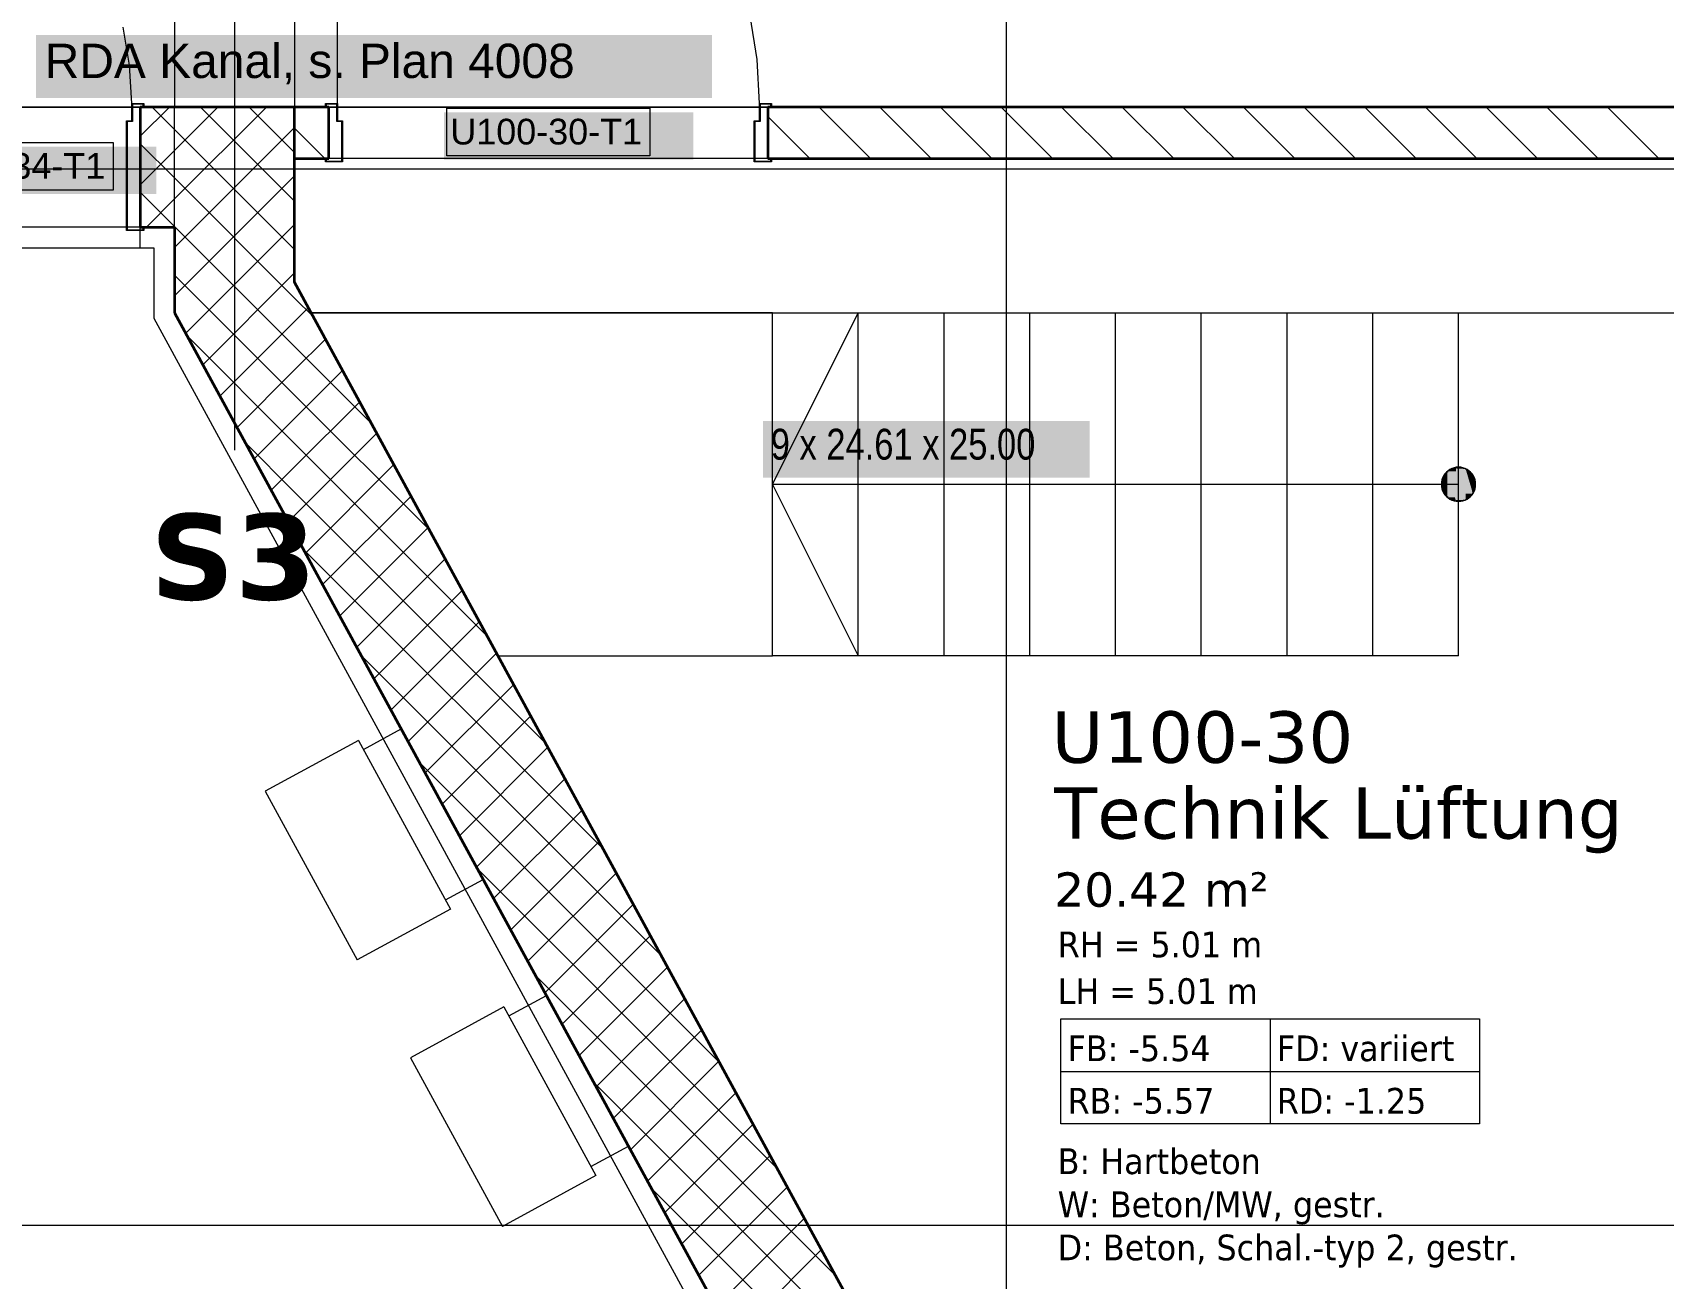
# Model space of a CAD drawing. Extents: x -1132 to 613, y -233 to 616.
# Drawn here: x -915.4 to -820.3, y 151.1 to 223.7 of the extents above; entities that cross this region are included whole.
import ezdxf
from ezdxf.lldxf.tags import DXFTag

# ---------------------------------------------------------------- set-up
doc = ezdxf.new("R2010")
doc.units = 0
doc.layers.get('0').update_dxf_attribs({"lineweight": 13})
for name, color, linetype, lineweight in [('A-____-NOTE-TEXT', 7, 'Continuous', 9), ('A-AREA-____-IDEN', 7, 'Continuous', 5), ('A-DOOR-____-IDEN', 7, 'Continuous', 5), ('A-DOOR-____-OTLN', 7, 'Continuous', 9), ('A-DOOR-FRAM-MCUT', 7, 'Continuous', 9), ('A-DOOR-OPNG-OTLN', 7, 'Continuous', 9), ('A-FLOR-____-OTLN', 7, 'Continuous', 9), ('A-FLOR-____-OVHD', 7, 'Strichpunkt - Fein', 9), ('A-WALL-____-MCUT', 7, 'Continuous', 35), ('A-WALL-____-PATT', 7, 'Continuous', 35), ('S-GRID-____-OTLN', 7, 'Continuous', 5), ('S-STRS-____-IDEN', 7, 'Continuous', 9), ('S-STRS-____-OTLN', 7, 'Continuous', 9)]:
    doc.layers.add(name, color=color, linetype=linetype, lineweight=lineweight)
doc.layers.add('A-DETL-____-OTLN', color=5, linetype='Continuous', lineweight=9, true_color=0x0000ff)
doc.layers.add('S-GRID-____-IDEN', color=7, linetype='Continuous', lineweight=9, true_color=0x5555aa)
doc.styles.get("Standard").update_dxf_attribs({"font": 'arial.ttf'})
tags = doc.linetypes.add('_Rasterlinie_', pattern=[0.375, 0.2, -0.05, 0.075, -0.05]).pattern_tags.tags
tags[10:11] = [DXFTag(74, 4), DXFTag(75, 0), DXFTag(340, '0'), DXFTag(46, 1.0), DXFTag(50, 0.0), DXFTag(44, 0.0), DXFTag(45, 0.0)]
tags[8:9] = [DXFTag(74, 4), DXFTag(75, 0), DXFTag(340, '0'), DXFTag(46, 1.0), DXFTag(50, 0.0), DXFTag(44, 0.0), DXFTag(45, 0.0)]
tags[6:7] = [DXFTag(74, 4), DXFTag(75, 0), DXFTag(340, '0'), DXFTag(46, 1.0), DXFTag(50, 0.0), DXFTag(44, 0.0), DXFTag(45, 0.0)]
tags[4:5] = [DXFTag(74, 4), DXFTag(75, 0), DXFTag(340, '0'), DXFTag(46, 1.0), DXFTag(50, 0.0), DXFTag(44, 0.0), DXFTag(45, 0.0)]
tags = doc.linetypes.add('_Verdeckte Linien_', pattern=[0.15, 0.1, -0.05]).pattern_tags.tags
tags[6:7] = [DXFTag(74, 4), DXFTag(75, 0), DXFTag(340, '0'), DXFTag(46, 1.0), DXFTag(50, 0.0), DXFTag(44, 0.0), DXFTag(45, 0.0)]
tags[4:5] = [DXFTag(74, 4), DXFTag(75, 0), DXFTag(340, '0'), DXFTag(46, 1.0), DXFTag(50, 0.0), DXFTag(44, 0.0), DXFTag(45, 0.0)]
tags = doc.linetypes.add('Gestrichelt', pattern=[0.1, 0.05, -0.05]).pattern_tags.tags
tags[6:7] = [DXFTag(74, 4), DXFTag(75, 0), DXFTag(340, '0'), DXFTag(46, 1.0), DXFTag(50, 0.0), DXFTag(44, 0.0), DXFTag(45, 0.0)]
tags[4:5] = [DXFTag(74, 4), DXFTag(75, 0), DXFTag(340, '0'), DXFTag(46, 1.0), DXFTag(50, 0.0), DXFTag(44, 0.0), DXFTag(45, 0.0)]
tags = doc.linetypes.add('Grundrissdarstellung Sturz', pattern=[0.25, 0.15, -0.05, 0, -0.05]).pattern_tags.tags
tags[10:11] = [DXFTag(74, 4), DXFTag(75, 0), DXFTag(340, '0'), DXFTag(46, 1.0), DXFTag(50, 0.0), DXFTag(44, 0.0), DXFTag(45, 0.0)]
tags[8:9] = [DXFTag(74, 4), DXFTag(75, 0), DXFTag(340, '0'), DXFTag(46, 1.0), DXFTag(50, 0.0), DXFTag(44, 0.0), DXFTag(45, 0.0)]
tags[6:7] = [DXFTag(74, 4), DXFTag(75, 0), DXFTag(340, '0'), DXFTag(46, 1.0), DXFTag(50, 0.0), DXFTag(44, 0.0), DXFTag(45, 0.0)]
tags[4:5] = [DXFTag(74, 4), DXFTag(75, 0), DXFTag(340, '0'), DXFTag(46, 1.0), DXFTag(50, 0.0), DXFTag(44, 0.0), DXFTag(45, 0.0)]
tags = doc.linetypes.add('Strichpunkt - Fein', pattern=[0.2, 0.1, -0.05, 0, -0.05]).pattern_tags.tags
tags[10:11] = [DXFTag(74, 4), DXFTag(75, 0), DXFTag(340, '0'), DXFTag(46, 1.0), DXFTag(50, 0.0), DXFTag(44, 0.0), DXFTag(45, 0.0)]
tags[8:9] = [DXFTag(74, 4), DXFTag(75, 0), DXFTag(340, '0'), DXFTag(46, 1.0), DXFTag(50, 0.0), DXFTag(44, 0.0), DXFTag(45, 0.0)]
tags[6:7] = [DXFTag(74, 4), DXFTag(75, 0), DXFTag(340, '0'), DXFTag(46, 1.0), DXFTag(50, 0.0), DXFTag(44, 0.0), DXFTag(45, 0.0)]
tags[4:5] = [DXFTag(74, 4), DXFTag(75, 0), DXFTag(340, '0'), DXFTag(46, 1.0), DXFTag(50, 0.0), DXFTag(44, 0.0), DXFTag(45, 0.0)]

# ---------------------------------------------------------------- blocks, each defined once
blk = doc.blocks.new('Referenz-A0UJ2EK7XE', base_point=(-1124.077, -162.872))
at = {"layer": 'A-____-NOTE-TEXT', "color": 7, "linetype": 'Continuous', "lineweight": 5, "ltscale": 0.13, "true_color": 0xffffff}
for points in [[(-915.177, 219.898), (-875.776, 219.898), (-915.177, 223.572)], [(-875.776, 219.898), (-915.177, 223.572), (-875.776, 223.572)]]:
    blk.add_solid(points, dxfattribs=at)
at = {"layer": 'A-AREA-____-IDEN', "color": 0, "linetype": 'Continuous', "ltscale": 0.13}
for p, q in [((-855.425, 166.202), (-831.025, 166.202)), ((-855.425, 160.079), (-855.425, 166.202)), ((-843.225, 166.202), (-843.225, 160.079)), ((-831.025, 166.202), (-831.025, 160.079)), ((-855.425, 163.14), (-831.025, 163.14)), ((-831.025, 160.079), (-855.425, 160.079))]:
    blk.add_line(p, q, dxfattribs=at)
at = {"layer": 'A-DETL-____-OTLN', "color": 0, "linetype": 'Gestrichelt', "ltscale": 0.13}
for p, q in [((-896.086, 181.923), (-893.891, 183.119)), ((-896.374, 182.45), (-901.818, 179.484)), ((-896.374, 182.45), (-891.016, 172.614)), ((-896.374, 182.45), (-891.016, 172.614)), ((-901.818, 179.484), (-896.46, 169.648)), ((-891.303, 173.141), (-889.107, 174.337)), ((-891.016, 172.614), (-896.46, 169.648)), ((-887.619, 166.379), (-885.424, 167.575)), ((-887.906, 166.906), (-893.351, 163.94)), ((-887.906, 166.906), (-882.549, 157.071)), ((-887.906, 166.906), (-882.549, 157.071)), ((-893.351, 163.94), (-887.993, 154.105)), ((-882.836, 157.598), (-880.64, 158.794)), ((-882.549, 157.071), (-887.993, 154.105))]:
    blk.add_line(p, q, dxfattribs=at)
at = {"layer": 'A-DOOR-____-IDEN', "color": 0, "linetype": 'Continuous', "ltscale": 0.13}
for p, q in [((-891.227, 219.315), (-879.387, 219.315)), ((-891.227, 216.535), (-891.227, 219.315)), ((-879.387, 219.315), (-879.387, 216.535)), ((-922.527, 217.315), (-910.687, 217.315)), ((-910.687, 217.315), (-910.687, 214.535)), ((-879.387, 216.535), (-891.227, 216.535)), ((-910.687, 214.535), (-922.527, 214.535))]:
    blk.add_line(p, q, dxfattribs=at)
at = {"layer": 'A-DOOR-____-IDEN', "color": 7, "linetype": 'Continuous', "ltscale": 0.13, "true_color": 0xffffff}
for points in [[(-891.402, 216.312), (-876.863, 216.312), (-891.402, 219.071)], [(-876.863, 216.312), (-891.402, 219.071), (-876.863, 219.071)], [(-922.702, 214.312), (-908.163, 214.312), (-922.702, 217.071)], [(-908.163, 214.312), (-922.702, 217.071), (-908.163, 217.071)]]:
    blk.add_solid(points, dxfattribs=at)
at = {"layer": 'A-DOOR-____-OTLN', "color": 0, "linetype": 'Grundrissdarstellung Sturz', "ltscale": 0.13}
for p, q in [((-907.106, 247.378), (-907.106, 219.378)), ((-900.106, 247.378), (-900.106, 219.378)), ((-909.106, 219.378), (-930.106, 219.378)), ((-872.506, 219.378), (-898.106, 219.378)), ((-872.506, 216.378), (-898.106, 216.378)), ((-909.106, 212.378), (-930.106, 212.378))]:
    blk.add_line(p, q, dxfattribs=at)
at = {"layer": 'A-DOOR-FRAM-MCUT', "color": 0, "linetype": 'Continuous', "ltscale": 0.13}
for p, q in [((-909.606, 218.578), (-909.606, 219.578)), ((-909.606, 219.578), (-908.906, 219.578)), ((-909.566, 219.538), (-909.566, 218.538)), ((-908.946, 219.538), (-909.566, 219.538)), ((-908.946, 219.378), (-908.946, 219.538)), ((-908.906, 219.378), (-908.946, 219.378)), ((-908.906, 219.578), (-908.906, 219.378)), ((-898.306, 219.378), (-898.306, 219.578)), ((-898.306, 219.578), (-897.606, 219.578)), ((-898.266, 219.378), (-898.306, 219.378)), ((-898.266, 219.538), (-898.266, 219.378)), ((-897.646, 219.538), (-898.266, 219.538)), ((-897.646, 218.538), (-897.646, 219.538)), ((-897.606, 219.578), (-897.606, 218.578)), ((-873.006, 218.578), (-873.006, 219.578)), ((-873.006, 219.578), (-872.306, 219.578)), ((-872.966, 219.538), (-872.966, 218.538)), ((-872.346, 219.538), (-872.966, 219.538)), ((-872.346, 219.378), (-872.346, 219.538)), ((-872.306, 219.378), (-872.346, 219.378)), ((-872.306, 219.578), (-872.306, 219.378)), ((-909.906, 218.578), (-909.606, 218.578)), ((-909.906, 212.178), (-909.906, 218.578)), ((-909.866, 218.538), (-909.866, 212.218)), ((-909.566, 218.538), (-909.866, 218.538)), ((-897.346, 218.538), (-897.646, 218.538)), ((-897.606, 218.578), (-897.306, 218.578)), ((-897.346, 216.218), (-897.346, 218.538)), ((-897.306, 218.578), (-897.306, 216.178)), ((-873.306, 218.578), (-873.006, 218.578)), ((-873.306, 216.178), (-873.306, 218.578)), ((-873.266, 218.538), (-873.266, 216.218)), ((-872.966, 218.538), (-873.266, 218.538)), ((-898.306, 216.378), (-898.266, 216.378)), ((-898.306, 216.178), (-898.306, 216.378)), ((-897.306, 216.178), (-898.306, 216.178)), ((-898.266, 216.378), (-898.266, 216.218)), ((-898.266, 216.218), (-897.346, 216.218)), ((-872.306, 216.178), (-873.306, 216.178)), ((-873.266, 216.218), (-872.346, 216.218)), ((-872.346, 216.378), (-872.306, 216.378)), ((-872.346, 216.218), (-872.346, 216.378)), ((-872.306, 216.378), (-872.306, 216.178)), ((-908.906, 212.178), (-909.906, 212.178)), ((-909.866, 212.218), (-908.946, 212.218)), ((-908.946, 212.378), (-908.906, 212.378)), ((-908.946, 212.218), (-908.946, 212.378)), ((-908.906, 212.378), (-908.906, 212.178))]:
    blk.add_line(p, q, dxfattribs=at)
at = {"layer": 'A-DOOR-OPNG-OTLN', "color": 0, "linetype": 'Continuous', "ltscale": 0.13}
for p, q in [((-897.606, 219.578), (-897.606, 244.178)), ((-873.141, 222.15), (-873.544, 224.693)), ((-909.732, 221.818), (-910.108, 224.029)), ((-909.606, 219.578), (-909.732, 221.818)), ((-873.006, 219.578), (-873.141, 222.15))]:
    blk.add_line(p, q, dxfattribs=at)
at = {"layer": 'A-FLOR-____-OTLN', "color": 0, "linetype": 'Continuous', "ltscale": 0.13}
for p, q in [((-929.606, 219.378), (-909.606, 219.378)), ((-909.566, 219.378), (-909.106, 219.378)), ((-898.106, 219.378), (-897.646, 219.378)), ((-897.606, 219.378), (-873.006, 219.378)), ((-872.966, 219.378), (-872.506, 219.378)), ((-897.346, 216.378), (-898.106, 216.378)), ((-873.306, 216.378), (-897.306, 216.378)), ((-872.506, 216.378), (-873.266, 216.378)), ((-909.905, 212.378), (-929.307, 212.378)), ((-909.106, 212.378), (-909.866, 212.378)), ((-899.135, 207.378), (-815.306, 207.378))]:
    blk.add_line(p, q, dxfattribs=at)
at = {"layer": 'A-FLOR-____-OVHD', "color": 0, "linetype": 'Strichpunkt - Fein', "ltscale": 0.13}
for p, q in [((-909.106, 211.178), (-909.106, 212.378)), ((-990.706, 211.178), (-908.306, 211.178)), ((-908.306, 211.178), (-908.306, 207.073)), ((-908.306, 207.073), (-863.806, 125.381))]:
    blk.add_line(p, q, dxfattribs=at)
at = {"layer": 'A-WALL-____-MCUT', "color": 0, "linetype": 'Continuous', "ltscale": 0.35}
for p, q in [((-909.106, 219.378), (-909.106, 212.378)), ((-898.106, 219.378), (-909.106, 219.378)), ((-900.106, 209.161), (-900.106, 219.378)), ((-898.106, 216.378), (-898.106, 219.378)), ((-815.306, 219.378), (-872.506, 219.378)), ((-872.506, 219.378), (-872.506, 216.378)), ((-900.106, 216.378), (-898.106, 216.378)), ((-872.506, 216.378), (-815.306, 216.378)), ((-909.106, 212.378), (-907.106, 212.378)), ((-907.106, 212.378), (-907.106, 207.378)), ((-854.606, 125.634), (-900.106, 209.161)), ((-907.106, 207.378), (-862.606, 125.687))]:
    blk.add_line(p, q, dxfattribs=at)
at = {"layer": 'A-WALL-____-MCUT', "color": 0, "linetype": 'Continuous', "lineweight": 9, "ltscale": 0.13}
blk.add_line((-907.106, 212.378), (-907.106, 219.378), dxfattribs=at)
at = {"layer": 'A-WALL-____-PATT', "color": 0, "linetype": 'Continuous', "lineweight": 9, "ltscale": 0.13}
for p, q in [((-909.106, 217.676), (-907.404, 219.378)), ((-907.106, 218.07), (-908.414, 219.378)), ((-907.106, 216.847), (-904.575, 219.378)), ((-907.106, 214.019), (-901.747, 219.378)), ((-900.106, 213.899), (-905.586, 219.378)), ((-900.106, 216.727), (-902.757, 219.378)), ((-872.506, 218.826), (-870.059, 216.378)), ((-869.523, 219.378), (-866.523, 216.378)), ((-865.988, 219.378), (-862.988, 216.378)), ((-862.452, 219.378), (-859.452, 216.378)), ((-858.917, 219.378), (-855.917, 216.378)), ((-855.381, 219.378), (-852.381, 216.378)), ((-851.846, 219.378), (-848.846, 216.378)), ((-848.31, 219.378), (-845.31, 216.378)), ((-844.775, 219.378), (-841.775, 216.378)), ((-841.239, 219.378), (-838.239, 216.378)), ((-837.703, 219.378), (-834.703, 216.378)), ((-834.168, 219.378), (-831.168, 216.378)), ((-830.632, 219.378), (-827.632, 216.378)), ((-827.097, 219.378), (-824.097, 216.378)), ((-823.561, 219.378), (-820.561, 216.378)), ((-907.106, 211.191), (-900.106, 218.191)), ((-900.106, 211.07), (-907.106, 218.07)), ((-900.106, 218.141), (-898.343, 216.378)), ((-907.106, 215.242), (-909.106, 217.242)), ((-909.106, 214.847), (-907.106, 216.847)), ((-907.106, 208.362), (-900.106, 215.362)), ((-900.106, 208.242), (-907.106, 215.242)), ((-907.106, 212.413), (-909.106, 214.413)), ((-908.747, 212.378), (-907.106, 214.019)), ((-900.106, 205.413), (-907.106, 212.413)), ((-906.456, 206.184), (-900.106, 212.534)), ((-900.106, 202.585), (-907.106, 209.585)), ((-905.458, 204.353), (-900.106, 209.705)), ((-899.006, 207.142), (-900.106, 208.242)), ((-900.106, 206.877), (-899.301, 207.682)), ((-904.461, 202.522), (-900.106, 206.877)), ((-900.106, 199.757), (-906.362, 206.013)), ((-900.106, 204.048), (-898.303, 205.851)), ((-895.622, 200.929), (-900.106, 205.413)), ((-903.463, 200.691), (-900.106, 204.048)), ((-900.106, 201.22), (-897.306, 204.02)), ((-892.238, 194.717), (-900.106, 202.585)), ((-900.106, 198.392), (-896.308, 202.189)), ((-902.466, 198.86), (-900.106, 201.22)), ((-900.106, 196.928), (-902.978, 199.8)), ((-900.106, 195.563), (-895.311, 200.358)), ((-888.853, 188.504), (-900.106, 199.757)), ((-901.469, 197.029), (-900.106, 198.392)), ((-899.474, 193.367), (-894.314, 198.527)), ((-885.469, 182.291), (-900.106, 196.928)), ((-898.476, 191.536), (-893.316, 196.696)), ((-900.471, 195.198), (-900.106, 195.563)), ((-897.479, 189.705), (-892.319, 194.865)), ((-882.085, 176.079), (-899.594, 193.587)), ((-896.482, 187.874), (-891.321, 193.034)), ((-895.484, 186.043), (-890.324, 191.203)), ((-894.487, 184.212), (-889.326, 189.372)), ((-878.701, 169.866), (-896.21, 187.375)), ((-893.489, 182.381), (-888.329, 187.541)), ((-892.492, 180.55), (-887.332, 185.71)), ((-891.494, 178.719), (-886.334, 183.879)), ((-890.497, 176.888), (-885.337, 182.048)), ((-875.316, 163.653), (-892.825, 181.162)), ((-889.5, 175.057), (-884.339, 180.217)), ((-888.502, 173.226), (-883.342, 178.386)), ((-887.505, 171.395), (-882.345, 176.555)), ((-871.932, 157.441), (-889.441, 174.949)), ((-886.507, 169.564), (-881.347, 174.724)), ((-885.51, 167.733), (-880.35, 172.893)), ((-884.513, 165.902), (-879.352, 171.062)), ((-868.548, 151.228), (-886.057, 168.737)), ((-883.515, 164.071), (-878.355, 169.231)), ((-882.518, 162.24), (-877.357, 167.4)), ((-881.52, 160.409), (-876.36, 165.569)), ((-880.523, 158.578), (-875.363, 163.738)), ((-865.164, 145.015), (-882.672, 162.524)), ((-879.525, 156.747), (-874.365, 161.907)), ((-878.528, 154.916), (-873.368, 160.076)), ((-877.531, 153.085), (-872.37, 158.245)), ((-861.779, 138.802), (-879.288, 156.311)), ((-876.533, 151.254), (-871.373, 156.414)), ((-875.536, 149.423), (-870.376, 154.583)), ((-874.538, 147.592), (-869.378, 152.752))]:
    blk.add_line(p, q, dxfattribs=at)
at = {"layer": 'S-GRID-____-OTLN', "color": 0, "linetype": '_Rasterlinie_', "ltscale": 0.13}
for p, q in [((-903.606, 600.162), (-903.606, 199.37)), ((-858.606, -159.103), (-858.606, 585.978)), ((-1115.804, 215.778), (111.185, 215.778)), ((-1115.804, 154.178), (95.185, 154.178))]:
    blk.add_line(p, q, dxfattribs=at)
at = {"layer": 'S-STRS-____-IDEN', "color": 7, "linetype": 'Continuous', "lineweight": 5, "ltscale": 0.13, "true_color": 0xffffff}
for points in [[(-853.745, 197.759), (-872.795, 197.759), (-853.745, 201.069)], [(-872.795, 197.759), (-853.745, 201.069), (-872.795, 201.069)], [(-853.745, 201.069), (-872.795, 201.069), (-872.795, 201.069)], [(-853.745, 197.759), (-853.745, 197.759), (-872.795, 197.759)]]:
    blk.add_solid(points, dxfattribs=at)
at = {"layer": 'S-STRS-____-OTLN', "color": 0, "linetype": 'Continuous', "ltscale": 0.13}
for p, q in [((-872.24, 207.378), (-899.135, 207.378)), ((-872.24, 187.378), (-872.24, 207.378)), ((-872.24, 197.378), (-867.24, 207.378)), ((-867.24, 187.378), (-867.24, 207.378)), ((-862.24, 187.378), (-862.24, 207.378)), ((-857.24, 187.378), (-857.24, 207.378)), ((-852.24, 187.378), (-852.24, 207.378)), ((-847.24, 187.378), (-847.24, 207.378)), ((-842.24, 187.378), (-842.24, 207.378)), ((-837.24, 187.378), (-837.24, 207.378)), ((-832.24, 187.378), (-832.24, 207.378)), ((-832.895, 198.134), (-833.2, 197.66)), ((-833.106, 197.878), (-833.164, 197.761)), ((-833.034, 197.987), (-833.106, 197.878)), ((-832.947, 198.085), (-833.034, 197.987)), ((-832.849, 198.172), (-832.947, 198.085)), ((-832.383, 198.368), (-832.895, 198.134)), ((-832.74, 198.244), (-832.849, 198.172)), ((-832.623, 198.302), (-832.74, 198.244)), ((-832.499, 198.344), (-832.623, 198.302)), ((-832.371, 198.37), (-832.499, 198.344)), ((-831.825, 198.288), (-832.383, 198.368)), ((-832.24, 198.378), (-832.371, 198.37)), ((-832.11, 198.37), (-832.24, 198.378)), ((-831.981, 198.344), (-832.11, 198.37)), ((-831.858, 198.302), (-831.981, 198.344)), ((-831.74, 198.244), (-831.858, 198.302)), ((-831.399, 197.919), (-831.825, 198.288)), ((-831.632, 198.172), (-831.74, 198.244)), ((-831.533, 198.085), (-831.632, 198.172)), ((-831.447, 197.987), (-831.533, 198.085)), ((-831.374, 197.878), (-831.447, 197.987)), ((-831.24, 197.378), (-831.399, 197.919)), ((-831.316, 197.761), (-831.374, 197.878)), ((-867.24, 197.378), (-872.24, 197.378)), ((-872.24, 197.378), (-867.24, 187.378)), ((-862.24, 197.378), (-867.24, 197.378)), ((-857.24, 197.378), (-862.24, 197.378)), ((-852.24, 197.378), (-857.24, 197.378)), ((-847.24, 197.378), (-852.24, 197.378)), ((-842.24, 197.378), (-847.24, 197.378)), ((-837.24, 197.378), (-842.24, 197.378)), ((-832.24, 197.378), (-837.24, 197.378)), ((-833.232, 197.509), (-833.24, 197.378)), ((-833.24, 197.378), (-833.232, 197.248)), ((-833.206, 197.637), (-833.232, 197.509)), ((-833.232, 197.248), (-833.206, 197.12)), ((-833.164, 197.761), (-833.206, 197.637)), ((-833.206, 197.12), (-833.164, 196.996)), ((-833.2, 197.66), (-833.2, 197.097)), ((-833.2, 197.097), (-832.895, 196.623)), ((-833.164, 196.996), (-833.106, 196.878)), ((-833.106, 196.878), (-833.034, 196.77)), ((-831.825, 196.469), (-831.399, 196.838)), ((-831.447, 196.77), (-831.374, 196.878)), ((-831.399, 196.838), (-831.24, 197.378)), ((-831.374, 196.878), (-831.316, 196.996)), ((-831.274, 197.637), (-831.316, 197.761)), ((-831.316, 196.996), (-831.274, 197.12)), ((-831.249, 197.509), (-831.274, 197.637)), ((-831.274, 197.12), (-831.249, 197.248)), ((-831.24, 197.378), (-831.249, 197.509)), ((-831.249, 197.248), (-831.24, 197.378)), ((-833.034, 196.77), (-832.947, 196.671)), ((-832.947, 196.671), (-832.849, 196.585)), ((-832.895, 196.623), (-832.383, 196.389)), ((-832.849, 196.585), (-832.74, 196.512)), ((-832.74, 196.512), (-832.623, 196.454)), ((-832.623, 196.454), (-832.499, 196.412)), ((-832.499, 196.412), (-832.371, 196.387)), ((-832.383, 196.389), (-831.825, 196.469)), ((-832.371, 196.387), (-832.24, 196.378)), ((-832.24, 196.378), (-832.11, 196.387)), ((-832.11, 196.387), (-831.981, 196.412)), ((-831.981, 196.412), (-831.858, 196.454)), ((-831.858, 196.454), (-831.74, 196.512)), ((-831.74, 196.512), (-831.632, 196.585)), ((-831.632, 196.585), (-831.533, 196.671)), ((-831.533, 196.671), (-831.447, 196.77)), ((-888.24, 187.378), (-872.24, 187.378)), ((-867.24, 187.378), (-872.24, 187.378)), ((-862.24, 187.378), (-867.24, 187.378)), ((-857.24, 187.378), (-862.24, 187.378)), ((-852.24, 187.378), (-857.24, 187.378)), ((-847.24, 187.378), (-852.24, 187.378)), ((-842.24, 187.378), (-847.24, 187.378)), ((-837.24, 187.378), (-842.24, 187.378)), ((-832.24, 187.378), (-837.24, 187.378))]:
    blk.add_line(p, q, dxfattribs=at)
at = {"layer": 'S-STRS-____-OTLN', "color": 0, "linetype": '_Verdeckte Linien_', "ltscale": 0.13}
for p, q in [((-872.24, 187.378), (-872.24, 207.378)), ((-867.24, 187.378), (-867.24, 207.378)), ((-862.24, 187.378), (-862.24, 207.378)), ((-857.24, 187.378), (-857.24, 207.378)), ((-852.24, 187.378), (-852.24, 207.378)), ((-847.24, 187.378), (-847.24, 207.378)), ((-842.24, 187.378), (-842.24, 207.378)), ((-837.24, 187.378), (-837.24, 207.378)), ((-832.24, 187.378), (-832.24, 207.378))]:
    blk.add_line(p, q, dxfattribs=at)
at = {"layer": 'S-STRS-____-OTLN', "color": 0, "linetype": 'Continuous', "ltscale": 0.13}
for points in [[(-832.895, 197.66), (-833.2, 197.66), (-832.895, 198.134)], [(-833.131, 197.687), (-833.191, 197.687), (-833.131, 197.832)], [(-833.049, 197.832), (-833.131, 197.832), (-833.049, 197.966)], [(-833.06, 196.924), (-833.131, 196.924), (-833.131, 197.832)], [(-833.049, 196.791), (-833.049, 197.832), (-833.131, 197.832)], [(-832.947, 197.966), (-833.049, 197.966), (-832.947, 198.085)], [(-832.957, 196.791), (-833.049, 196.791), (-833.049, 197.966)], [(-832.947, 196.671), (-832.947, 197.966), (-833.049, 197.966)], [(-832.828, 198.085), (-832.947, 198.085), (-832.828, 198.187)], [(-832.836, 196.671), (-832.947, 196.671), (-832.947, 198.085)], [(-832.828, 196.569), (-832.828, 198.085), (-832.947, 198.085)], [(-832.383, 198.134), (-832.895, 198.134), (-832.383, 198.368)], [(-832.451, 196.623), (-832.895, 196.623), (-832.895, 198.134)], [(-832.383, 196.389), (-832.383, 198.134), (-832.895, 198.134)], [(-832.694, 198.187), (-832.828, 198.187), (-832.694, 198.269)], [(-832.701, 196.569), (-832.828, 196.569), (-832.828, 198.187)], [(-832.694, 196.487), (-832.694, 198.187), (-832.828, 198.187)], [(-832.549, 198.269), (-832.694, 198.269), (-832.549, 198.329)], [(-832.554, 196.487), (-832.694, 196.487), (-832.694, 198.269)], [(-832.549, 196.427), (-832.549, 198.269), (-832.694, 198.269)], [(-832.397, 198.329), (-832.549, 198.329), (-832.397, 198.366)], [(-832.4, 196.427), (-832.549, 196.427), (-832.549, 198.329)], [(-832.397, 196.391), (-832.397, 198.329), (-832.549, 198.329)], [(-832.24, 198.366), (-832.397, 198.366), (-832.24, 198.378)], [(-832.241, 196.391), (-832.397, 196.391), (-832.397, 198.366)], [(-832.24, 196.378), (-832.24, 198.366), (-832.397, 198.366)], [(-831.825, 196.469), (-832.383, 196.469), (-832.383, 198.368)], [(-831.825, 198.288), (-832.359, 198.288), (-832.383, 198.368)], [(-831.825, 196.469), (-831.825, 198.288), (-832.359, 198.288)], [(-832.084, 196.391), (-832.24, 196.391), (-832.24, 198.378)], [(-832.084, 198.366), (-832.239, 198.366), (-832.24, 198.378)], [(-832.084, 196.391), (-832.084, 198.366), (-832.239, 198.366)], [(-831.931, 196.427), (-832.084, 196.427), (-832.084, 198.366)], [(-831.931, 198.329), (-832.081, 198.329), (-832.084, 198.366)], [(-831.931, 196.427), (-831.931, 198.329), (-832.081, 198.329)], [(-831.786, 196.487), (-831.931, 196.487), (-831.931, 198.329)], [(-831.786, 198.269), (-831.927, 198.269), (-831.931, 198.329)], [(-831.786, 196.487), (-831.786, 198.269), (-831.927, 198.269)], [(-831.399, 196.838), (-831.825, 196.838), (-831.825, 198.288)], [(-831.399, 197.919), (-831.717, 197.919), (-831.825, 198.288)], [(-831.652, 196.569), (-831.786, 196.569), (-831.786, 198.269)], [(-831.652, 198.187), (-831.78, 198.187), (-831.786, 198.269)], [(-831.652, 196.569), (-831.652, 198.187), (-831.78, 198.187)], [(-831.399, 196.838), (-831.399, 197.919), (-831.717, 197.919)], [(-831.533, 196.671), (-831.652, 196.671), (-831.652, 198.187)], [(-831.533, 198.085), (-831.644, 198.085), (-831.652, 198.187)], [(-831.533, 196.671), (-831.533, 198.085), (-831.644, 198.085)], [(-831.431, 196.791), (-831.533, 196.791), (-831.533, 198.085)], [(-831.431, 197.966), (-831.524, 197.966), (-831.533, 198.085)], [(-831.431, 196.791), (-831.431, 197.966), (-831.524, 197.966)], [(-831.349, 196.924), (-831.431, 196.924), (-831.431, 197.966)], [(-831.349, 197.832), (-831.421, 197.832), (-831.431, 197.966)], [(-831.349, 196.924), (-831.349, 197.832), (-831.421, 197.832)], [(-831.24, 197.378), (-831.399, 197.378), (-831.399, 197.919)], [(-831.289, 197.069), (-831.349, 197.069), (-831.349, 197.832)], [(-831.289, 197.687), (-831.338, 197.687), (-831.349, 197.832)], [(-833.228, 197.378), (-833.24, 197.378), (-833.228, 197.535)], [(-833.228, 197.222), (-833.228, 197.378), (-833.24, 197.378)], [(-833.191, 197.535), (-833.228, 197.535), (-833.191, 197.687)], [(-833.203, 197.222), (-833.228, 197.222), (-833.228, 197.535)], [(-833.191, 197.069), (-833.191, 197.535), (-833.228, 197.535)], [(-833.191, 197.069), (-833.203, 197.222), (-833.228, 197.222)], [(-833.034, 197.097), (-833.2, 197.097), (-833.2, 197.66)], [(-832.895, 196.623), (-832.895, 197.66), (-833.2, 197.66)], [(-832.895, 196.623), (-833.034, 197.097), (-833.2, 197.097)], [(-833.143, 197.069), (-833.191, 197.069), (-833.191, 197.687)], [(-833.131, 196.924), (-833.131, 197.687), (-833.191, 197.687)], [(-833.131, 196.924), (-833.143, 197.069), (-833.191, 197.069)], [(-833.049, 196.791), (-833.06, 196.924), (-833.131, 196.924)], [(-831.825, 196.469), (-831.399, 196.838), (-831.825, 196.838)], [(-831.431, 196.791), (-831.349, 196.924), (-831.431, 196.924)], [(-831.399, 196.838), (-831.24, 197.378), (-831.399, 197.378)], [(-831.349, 196.924), (-831.289, 197.069), (-831.349, 197.069)], [(-831.289, 197.069), (-831.289, 197.687), (-831.338, 197.687)], [(-831.253, 197.222), (-831.289, 197.222), (-831.289, 197.687)], [(-831.253, 197.535), (-831.277, 197.535), (-831.289, 197.687)], [(-831.289, 197.069), (-831.253, 197.222), (-831.289, 197.222)], [(-831.253, 197.222), (-831.253, 197.535), (-831.277, 197.535)], [(-831.24, 197.378), (-831.253, 197.378), (-831.253, 197.535)], [(-831.253, 197.222), (-831.24, 197.378), (-831.253, 197.378)], [(-832.947, 196.671), (-832.957, 196.791), (-833.049, 196.791)], [(-832.828, 196.569), (-832.836, 196.671), (-832.947, 196.671)], [(-832.383, 196.389), (-832.451, 196.623), (-832.895, 196.623)], [(-832.694, 196.487), (-832.701, 196.569), (-832.828, 196.569)], [(-832.549, 196.427), (-832.554, 196.487), (-832.694, 196.487)], [(-832.397, 196.391), (-832.4, 196.427), (-832.549, 196.427)], [(-832.24, 196.378), (-832.241, 196.391), (-832.397, 196.391)], [(-832.383, 196.389), (-831.825, 196.469), (-832.383, 196.469)], [(-832.24, 196.378), (-832.084, 196.391), (-832.24, 196.391)], [(-832.084, 196.391), (-831.931, 196.427), (-832.084, 196.427)], [(-831.931, 196.427), (-831.786, 196.487), (-831.931, 196.487)], [(-831.786, 196.487), (-831.652, 196.569), (-831.786, 196.569)], [(-831.652, 196.569), (-831.533, 196.671), (-831.652, 196.671)], [(-831.533, 196.671), (-831.431, 196.791), (-831.533, 196.791)]]:
    blk.add_solid(points, dxfattribs=at)
at = {"layer": 'A-____-NOTE-TEXT', "color": 0, "linetype": 'Continuous', "lineweight": 5, "ltscale": 0.13, "insert": (-914.677, 223.072), "char_height": 2, "attachment_point": 1}
blk.add_mtext('{\\fArial;RDA Kanal, s. Plan 4008}', dxfattribs=at)
at = {"layer": 'A-AREA-____-IDEN', "color": 0, "linetype": 'Continuous', "ltscale": 0.13, "attachment_point": 1}
for s, insert, char_height in [('{\\fVerdana;U100-30}', (-855.961, 184.142), 3), ('{\\fVerdana;Technik Lüftung}', (-855.818, 179.719), 3), ('{\\fVerdana;20.42 m²}', (-855.809, 174.749), 2), ('{\\W0.9;\\fVerdana;RH = 5.01 m}', (-855.611, 171.3), 1.5), ('{\\W0.9;\\fVerdana;LH = 5.01 m}', (-855.611, 168.578), 1.5), ('{\\W0.9;\\fVerdana;FB: -5.54}', (-855.034, 165.242), 1.5), ('{\\W0.9;\\fVerdana;FD: variiert}', (-842.834, 165.242), 1.5), ('{\\W0.9;\\fVerdana;RB: -5.57}', (-855.034, 162.181), 1.5), ('{\\W0.9;\\fVerdana;RD: -1.25}', (-842.834, 162.181), 1.5), ('{\\W0.9;\\fVerdana;B: Hartbeton}', (-855.611, 158.657), 1.5), ('{\\W0.9;\\fVerdana;W: Beton/MW, gestr.}', (-855.611, 156.143), 1.5), ('{\\W0.9;\\fVerdana;D: Beton, Schal.-typ 2, gestr.}', (-855.611, 153.629), 1.5)]:
    blk.add_mtext(s, dxfattribs=dict(at, insert=insert, char_height=char_height))
at = {"layer": 'A-DOOR-____-IDEN', "color": 0, "linetype": 'Continuous', "ltscale": 0.13, "char_height": 1.5, "attachment_point": 1}
for s, insert in [('{\\fArial;U100-30-T1}', (-891.027, 218.696)), ('{\\fArial;U100-34-T1}', (-922.327, 216.696))]:
    blk.add_mtext(s, dxfattribs=dict(at, insert=insert))
at = {"layer": 'S-GRID-____-IDEN', "color": 0, "linetype": 'Continuous', "lineweight": 5, "ltscale": 0.13, "insert": (-908.536, 195.661), "char_height": 5, "attachment_point": 1}
blk.add_mtext('{\\fVerdana|b1|i0;S3}', dxfattribs=at)
at = {"layer": 'S-STRS-____-IDEN', "color": 0, "linetype": 'Continuous', "lineweight": 5, "ltscale": 0.13, "insert": (-872.345, 200.619), "char_height": 1.8, "attachment_point": 1}
blk.add_mtext('{\\W0.8;\\fArial;9 x 24.61 x 25.00}', dxfattribs=at)

msp = doc.modelspace()

# ---------------------------------------------------------------- block references
at = {"color": 9, "lineweight": 25, "ltscale": 0.25, "true_color": 0xc0c0c0}
msp.add_blockref('Referenz-A0UJ2EK7XE', (-1124.077, -162.872), dxfattribs=at)

doc.saveas('drawing.dxf')
